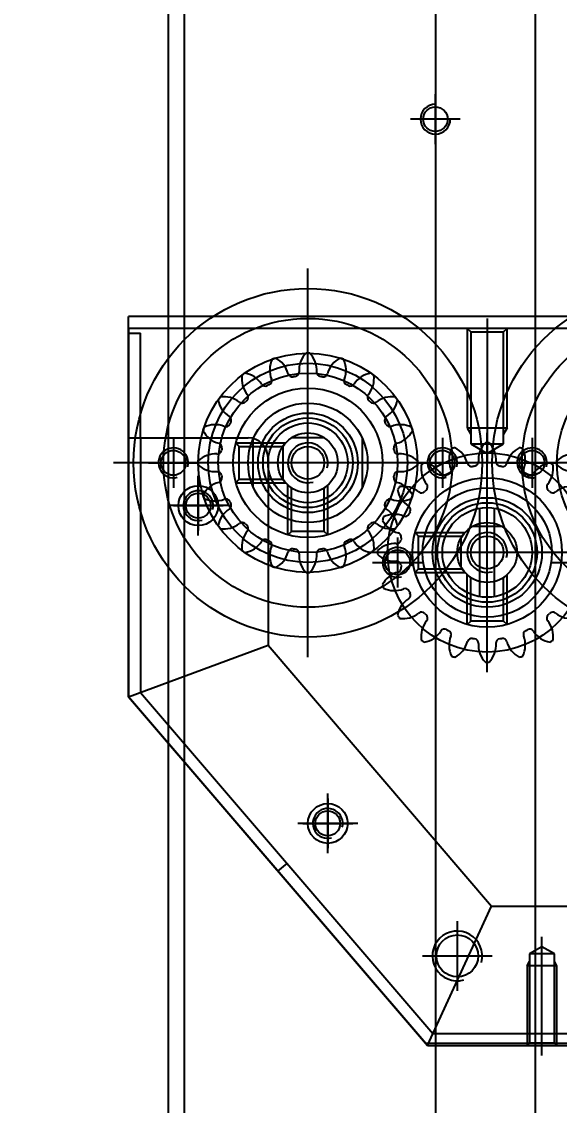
# Model space of a CAD drawing. Header units: inches. Extents: x 0 to 77285, y -118 to 40065.
# Drawn here: x 14636.9 to 14690.9, y 25616.6 to 25725.3 of the extents above; entities that cross this region are included whole.
import ezdxf

# ---------------------------------------------------------------- set-up
doc = ezdxf.new("R2010")
doc.units = ezdxf.units.IN
doc.header["$LTSCALE"] = 5
doc.header["$MEASUREMENT"] = 0
doc.layers.add('A', color=8, linetype='Continuous')
doc.styles.add('SCI', font='')
doc.styles.get('SCI').set_extended_font_data('Gulim')
doc.dimstyles.new('SCH', dxfattribs={"dimtxt": 2.5, "dimasz": 2, "dimexe": 1.25, "dimexo": 0.625, "dimtad": 1, "dimdec": 8, "dimtxsty": 'SCI', "dimcen": 2.5, "dimclrd": 4, "dimclre": 4, "dimclrt": 7, "dimadec": 8, "dimazin": 2, "dimtfac": 1, "dimtdec": 8, "dimtmove": 0, "dimatfit": 3, "dimfxl": 1, "dimarcsym": 0})

# ---------------------------------------------------------------- blocks, each defined once
blk = doc.blocks.new('A$Cc399747e')
at = {"ltscale": 5}
for p, q in [((2630.19, 1381), (2630.19, 71)), ((2631.79, 1381), (2631.79, 71)), ((2604.99, 71), (2604.99, 1111)), ((2594.99, 71), (2594.99, 1096)), ((2604.99, 563.5), (2604.99, 558.5)), ((2602.49, 561), (2607.49, 561))]:
    blk.add_line(p, q, dxfattribs=at)
for p, q in [((2594.29, 655), (2594.29, 643.08)), ((2605.79, 654), (1657.79, 654)), ((2605.79, 654), (2573.79, 654)), ((2592.79, 654), (2593.04, 653.75)), ((2592.79, 654), (2592.79, 646)), ((2595.54, 653.75), (2595.79, 654)), ((2595.79, 646), (2595.79, 654)), ((2605.79, 654), (2599.35, 640)), ((2635.79, 619), (2605.79, 654)), ((2635.79, 619), (2605.79, 654)), ((2605.24, 652.8), (2573.79, 652.8)), ((2593.04, 653.75), (2595.54, 653.75)), ((2593.04, 653.75), (2593.04, 644.8)), ((2595.54, 644.8), (2595.54, 653.75)), ((2634.59, 618.56), (2605.24, 652.8)), ((2602.79, 641.5), (2602.79, 648.5)), ((2592.79, 646), (2593.04, 645.57)), ((2592.79, 646), (2595.79, 646)), ((2595.79, 646), (2595.54, 645.57)), ((2593.04, 644.8), (2594.29, 644.08)), ((2593.04, 644.8), (2595.54, 644.8)), ((2594.29, 644.08), (2595.54, 644.8)), ((2606.29, 645), (2599.29, 645)), ((2599.35, 640), (2575.79, 640)), ((2621.79, 613.82), (2599.35, 640)), ((2620.79, 636.49), (2619.88, 635.71)), ((2615.79, 634.7), (2615.79, 628.7)), ((2615.79, 629.2), (2615.79, 634.2)), ((2612.79, 631.7), (2618.79, 631.7)), ((2618.29, 631.7), (2613.29, 631.7)), ((2635.79, 619), (2621.79, 613.82)), ((2635.79, 582), (2635.79, 619)), ((2635.79, 582.5), (2635.79, 619)), ((2634.59, 593), (2634.59, 618.56)), ((2599.79, 616.5), (2599.79, 592.5)), ((2617.79, 615), (2617.79, 576)), ((2621.79, 595), (2621.79, 613.82)), ((2597.79, 611.73), (2597.79, 606.74)), ((2597.79, 611.73), (2598.14, 611.38)), ((2599.79, 612), (2599.79, 597)), ((2601.79, 611.73), (2601.44, 611.38)), ((2601.79, 611.73), (2601.79, 606.74)), ((2598.14, 611.38), (2601.44, 611.38)), ((2598.14, 611.38), (2598.14, 607.09)), ((2601.44, 611.38), (2601.44, 607.09)), ((2599.79, 610), (2599.79, 599)), ((2599.04, 608.94), (2599.04, 600.06)), ((2600.54, 608.94), (2600.54, 600.06)), ((2617.79, 608.5), (2617.79, 582.5)), ((2617.79, 608.5), (2617.79, 582.5)), ((2598.14, 607.09), (2597.79, 606.74)), ((2598.14, 607.09), (2598.27, 607.09)), ((2601.31, 607.09), (2601.44, 607.09)), ((2601.44, 607.09), (2601.79, 606.74)), ((2608.79, 603), (2608.79, 608)), ((2617.79, 607.5), (2617.79, 583.5)), ((2607.02, 606.5), (2602.03, 606.5)), ((2602.38, 606.15), (2602.03, 606.5)), ((2602.38, 606.15), (2602.38, 606.02)), ((2606.67, 606.15), (2602.38, 606.15)), ((2607.02, 606.5), (2606.67, 606.15)), ((2606.67, 606.15), (2606.67, 602.85)), ((2593.29, 605.5), (2588.29, 605.5)), ((2602.43, 603.08), (2602.43, 605.92)), ((2611.29, 605.5), (2606.29, 605.5)), ((2587.79, 604.5), (2611.79, 604.5)), ((2592.29, 604.5), (2607.29, 604.5)), ((2594.29, 604.5), (2605.29, 604.5)), ((2602.38, 602.85), (2602.03, 602.5)), ((2602.38, 602.98), (2602.38, 602.85)), ((2606.67, 602.85), (2602.38, 602.85)), ((2607.02, 602.5), (2606.67, 602.85)), ((2615.79, 602.73), (2615.79, 597.74)), ((2615.79, 602.73), (2616.14, 602.38)), ((2619.79, 602.73), (2619.44, 602.38)), ((2619.79, 602.73), (2619.79, 597.74)), ((2628.79, 602.8), (2628.79, 596.8)), ((2601.22, 601.86), (2598.37, 601.86)), ((2607.02, 602.5), (2602.03, 602.5)), ((2616.14, 602.38), (2619.44, 602.38)), ((2616.14, 602.38), (2616.14, 598.09)), ((2619.44, 602.38), (2619.44, 598.09)), ((2628.79, 597.3), (2628.79, 602.3)), ((2625.79, 599.8), (2631.79, 599.8)), ((2631.29, 599.8), (2626.29, 599.8)), ((2595.29, 593), (2595.29, 598)), ((2604.29, 593), (2604.29, 598)), ((2612.29, 597.9), (2612.29, 593.1)), ((2616.14, 598.09), (2615.79, 597.74)), ((2616.14, 598.09), (2616.27, 598.09)), ((2619.31, 598.09), (2619.44, 598.09)), ((2619.44, 598.09), (2619.79, 597.74)), ((2625.02, 597.5), (2620.03, 597.5)), ((2620.38, 597.15), (2620.03, 597.5)), ((2623.29, 597.9), (2623.29, 593.1)), ((2625.02, 597.5), (2624.67, 597.15)), ((2631.29, 593), (2631.29, 598)), ((2620.29, 593.84), (2620.29, 597.16)), ((2620.38, 597.15), (2620.38, 597.02)), ((2624.67, 597.15), (2620.38, 597.15)), ((2624.67, 597.15), (2624.67, 593.85)), ((2562.29, 595.5), (2601.29, 595.5)), ((2568.79, 595.5), (2594.79, 595.5)), ((2568.79, 595.5), (2594.79, 595.5)), ((2569.79, 595.5), (2593.79, 595.5)), ((2597.79, 595.5), (2592.79, 595.5)), ((2598.29, 595.5), (2637.29, 595.5)), ((2599.79, 581), (2599.79, 595.55)), ((2606.79, 595.5), (2601.79, 595.5)), ((2604.79, 595.5), (2630.79, 595.5)), ((2604.79, 595.5), (2630.79, 595.5)), ((2605.79, 595.5), (2629.79, 595.5)), ((2633.79, 595.5), (2628.79, 595.5)), ((2599.79, 594.55), (2598.14, 593.6)), ((2601.44, 593.6), (2599.79, 594.55)), ((2620.38, 593.98), (2620.38, 593.85)), ((2601.44, 593.6), (2598.14, 593.6)), ((2598.14, 593.6), (2598.14, 582.35)), ((2601.44, 582.35), (2601.44, 593.6)), ((2616.13, 593), (2619.45, 593)), ((2620.38, 593.85), (2620.03, 593.5)), ((2625.02, 593.5), (2620.03, 593.5)), ((2624.67, 593.85), (2620.38, 593.85)), ((2635.79, 593), (2623.79, 593)), ((2625.02, 593.5), (2624.67, 593.85)), ((2634.59, 593), (2634.59, 582.5)), ((2597.79, 592), (2598.14, 592.61)), ((2601.79, 592), (2597.79, 592)), ((2597.79, 592), (2597.79, 582)), ((2601.79, 592), (2601.44, 592.61)), ((2601.79, 582), (2601.79, 592)), ((2598.14, 582.35), (2597.79, 582)), ((2601.44, 582.35), (2598.14, 582.35)), ((2601.79, 582), (2601.44, 582.35)), ((2635.79, 582.5), (2634.59, 582.5)), ((1627.79, 582), (2635.79, 582))]:
    blk.add_line(p, q)
at = {"ltscale": 4}
for p, q in [((2575.29, 653.8), (2605.96, 653.8)), ((2605.96, 653.8), (2635.79, 619)), ((2635.79, 619), (2635.79, 580.8)), ((1627.79, 582), (2635.79, 582)), ((1627.79, 580.8), (2635.79, 580.8))]:
    blk.add_line(p, q, dxfattribs=at)
for centre, radius in [((2602.79, 645), 2.1), ((2615.79, 631.7), 1.25), ((2599.79, 604.5), 10), ((2581.79, 595.5), 17.5), ((2617.79, 595.5), 17.5), ((2599.79, 604.5), 7.5), ((2599.79, 604.5), 6.5), ((2581.79, 595.5), 14.5), ((2599.79, 604.5), 5.5), ((2599.79, 604.5), 5), ((2617.79, 595.5), 14.5), ((2599.79, 604.5), 4.5), ((2599.79, 604.5), 4.5), ((2599.79, 604.5), 3), ((2599.79, 604.5), 3), ((2581.79, 595.5), 11), ((2599.79, 604.5), 1.65), ((2617.79, 595.5), 11), ((2608.79, 605.5), 1.25), ((2617.79, 595.5), 10), ((2617.79, 595.5), 9), ((2617.79, 595.5), 7.5), ((2617.79, 595.5), 6), ((2628.79, 599.8), 1.25), ((2617.79, 595.5), 5), ((2617.79, 595.5), 4.5), ((2617.79, 595.5), 4), ((2617.79, 595.5), 3), ((2617.79, 595.5), 3), ((2595.29, 595.5), 1.25), ((2604.29, 595.5), 1.25), ((2617.79, 595.5), 1.65), ((2631.29, 595.5), 1.25)]:
    blk.add_circle(centre, radius)
for centre in [(2615.79, 631.7), (2628.79, 599.8)]:
    blk.add_circle(centre, 2, dxfattribs=at)
at = {"ltscale": 5}
blk.add_circle((2604.99, 561), 1.23, dxfattribs=at)
for centre, radius, start, end in [((2602.79, 645), 2.5, 165, 105), ((2615.79, 631.7), 1.5, 165, 105), ((2598.46, 613.8), 2.5, 153.8655, 201.1579), ((2599.79, 604.5), 11, 108, 108.9494), ((2599.79, 604.5), 11, 107.0506, 108), ((2595.4, 612.81), 2.5, 14.8421, 62.1345), ((2601.4, 613.76), 2.5, 135.8655, 183.1579), ((2599.79, 604.5), 11, 90, 90.9494), ((2599.79, 604.5), 11, 89.0506, 90), ((2598.18, 613.76), 2.5, 356.8421, 44.1345), ((2604.19, 612.81), 2.5, 117.8655, 165.1579), ((2599.79, 604.5), 11, 72, 72.9494), ((2599.79, 604.5), 11, 71.0506, 72), ((2601.12, 613.8), 2.5, 338.8421, 26.1345), ((2598.47, 613.6), 0.442, 278.289, 3.1579), ((2601.12, 613.6), 0.442, 176.8421, 261.711), ((2595.65, 612.94), 2.5, 171.8655, 219.1579), ((2599.79, 604.5), 11, 126, 126.9494), ((2599.79, 604.5), 11, 125.0506, 126), ((2593.05, 611.04), 2.5, 32.8421, 80.1345), ((2595.72, 612.74), 0.442, 296.289, 21.1579), ((2598.24, 613.56), 0.442, 194.8421, 279.711), ((2599.79, 604.5), 8.75, 99, 99.711), ((2599.79, 604.5), 8.75, 98.289, 99), ((2599.79, 604.5), 8.75, 81, 81.711), ((2599.79, 604.5), 8.75, 80.289, 81), ((2601.34, 613.56), 0.442, 260.289, 345.1579), ((2603.86, 612.74), 0.442, 158.8421, 243.711), ((2606.54, 611.04), 2.5, 99.8655, 147.1579), ((2603.93, 612.94), 2.5, 320.8421, 8.1345), ((2599.79, 604.5), 11, 54, 54.9494), ((2599.79, 604.5), 11, 53.0506, 54), ((2595.52, 612.64), 0.442, 212.8421, 297.711), ((2599.79, 604.5), 8.75, 117, 117.711), ((2599.79, 604.5), 8.75, 116.289, 117), ((2599.79, 604.5), 8.75, 63, 63.711), ((2599.79, 604.5), 8.75, 62.289, 63), ((2604.07, 612.64), 0.442, 242.289, 327.1579), ((2591.35, 608.64), 2.5, 50.8421, 98.1345), ((2593.21, 610.92), 0.442, 230.8421, 315.711), ((2599.79, 604.5), 8.75, 135, 135.711), ((2599.79, 604.5), 8.75, 134.289, 135), ((2593.37, 611.08), 0.442, 314.289, 39.1579), ((2606.21, 611.08), 0.442, 140.8421, 225.711), ((2599.79, 604.5), 8.75, 45, 45.711), ((2599.79, 604.5), 8.75, 44.289, 45), ((2606.37, 610.92), 0.442, 224.289, 309.1579), ((2608.23, 608.64), 2.5, 81.8655, 129.1579), ((2606.33, 611.25), 2.5, 302.8421, 350.1345), ((2599.79, 604.5), 11, 36, 36.9494), ((2599.79, 604.5), 11, 35.0506, 36), ((2607.93, 608.77), 0.442, 122.8421, 207.711), ((2599.79, 604.5), 8.75, 27, 27.711), ((2599.79, 604.5), 8.75, 26.289, 27), ((2608.03, 608.57), 0.442, 206.289, 291.1579), ((2609.09, 605.83), 2.5, 63.8655, 111.1579), ((2608.1, 608.89), 2.5, 284.8421, 332.1345), ((2599.79, 604.5), 11, 18, 18.9494), ((2599.79, 604.5), 11, 17.0506, 18), ((2599.79, 604.5), 2, 165, 105), ((2608.79, 605.5), 1.5, 165, 105), ((2608.85, 606.05), 0.442, 104.8421, 189.711), ((2599.79, 604.5), 8.75, 9, 9.711), ((2617.79, 595.5), 11, 108, 108.9494), ((2617.79, 595.5), 11, 107.0506, 108), ((2613.4, 603.81), 2.5, 14.8421, 62.1345), ((2619.4, 604.76), 2.5, 135.8655, 183.1579), ((2617.79, 595.5), 11, 90, 90.9494), ((2617.79, 595.5), 11, 89.0506, 90), ((2616.18, 604.76), 2.5, 356.8421, 44.1345), ((2622.19, 603.81), 2.5, 117.8655, 165.1579), ((2617.79, 595.5), 11, 72, 72.9494), ((2617.79, 595.5), 11, 71.0506, 72), ((2599.79, 604.5), 8.75, 8.289, 9), ((2608.89, 605.83), 0.442, 188.289, 273.1579), ((2609.05, 602.89), 2.5, 45.8655, 93.1579), ((2616.46, 604.8), 2.5, 153.8655, 201.1579), ((2619.12, 604.8), 2.5, 338.8421, 26.1345), ((2609.05, 606.11), 2.5, 266.8421, 314.1345), ((2599.79, 604.5), 11, 360, 0.9494), ((2599.79, 604.5), 11, 359.0506, 0), ((2613.65, 603.94), 2.5, 171.8655, 219.1579), ((2617.79, 595.5), 11, 126, 126.9494), ((2617.79, 595.5), 11, 125.0506, 126), ((2611.05, 602.04), 2.5, 32.8421, 80.1345), ((2613.72, 603.74), 0.442, 296.289, 21.1579), ((2616.24, 604.56), 0.442, 194.8421, 279.711), ((2617.79, 595.5), 8.75, 99, 99.711), ((2617.79, 595.5), 8.75, 98.289, 99), ((2616.47, 604.6), 0.442, 278.289, 3.1579), ((2619.12, 604.6), 0.442, 176.8421, 261.711), ((2617.79, 595.5), 8.75, 81, 81.711), ((2617.79, 595.5), 8.75, 80.289, 81), ((2619.34, 604.56), 0.442, 260.289, 345.1579), ((2621.86, 603.74), 0.442, 158.8421, 243.711), ((2624.54, 602.04), 2.5, 99.8655, 147.1579), ((2621.93, 603.94), 2.5, 320.8421, 8.1345), ((2617.79, 595.5), 11, 54, 54.9494), ((2617.79, 595.5), 11, 53.0506, 54), ((2608.85, 602.95), 0.442, 170.289, 255.1579), ((2599.79, 604.5), 8.75, 350.289, 351), ((2599.79, 604.5), 8.75, 351, 351.711), ((2608.89, 603.18), 0.442, 86.8421, 171.711), ((2613.52, 603.64), 0.442, 212.8421, 297.711), ((2617.79, 595.5), 8.75, 117, 117.711), ((2617.79, 595.5), 8.75, 116.289, 117), ((2617.79, 595.5), 8.75, 63, 63.711), ((2617.79, 595.5), 8.75, 62.289, 63), ((2622.07, 603.64), 0.442, 242.289, 327.1579), ((2608.1, 600.11), 2.5, 27.8655, 75.1579), ((2617.79, 595.5), 11, 144, 144.9494), ((2611.25, 602.25), 2.5, 189.8655, 237.1579), ((2617.79, 595.5), 11, 143.0506, 144), ((2609.35, 599.64), 2.5, 50.8421, 98.1345), ((2611.21, 601.92), 0.442, 230.8421, 315.711), ((2617.79, 595.5), 8.75, 135, 135.711), ((2617.79, 595.5), 8.75, 134.289, 135), ((2611.37, 602.08), 0.442, 314.289, 39.1579), ((2624.21, 602.08), 0.442, 140.8421, 225.711), ((2617.79, 595.5), 8.75, 45, 45.711), ((2617.79, 595.5), 8.75, 44.289, 45), ((2624.37, 601.92), 0.442, 224.289, 309.1579), ((2626.23, 599.64), 2.5, 81.8655, 129.1579), ((2624.33, 602.25), 2.5, 302.8421, 350.1345), ((2617.79, 595.5), 11, 36, 36.9494), ((2617.79, 595.5), 11, 35.0506, 36), ((2599.79, 604.5), 8.75, 332.289, 333), ((2599.79, 604.5), 8.75, 333, 333.711), ((2608.03, 600.43), 0.442, 68.8421, 153.711), ((2609.09, 603.17), 2.5, 248.8421, 296.1345), ((2599.79, 604.5), 11, 341.0506, 342), ((2599.79, 604.5), 11, 342, 342.9494), ((2628.79, 599.8), 1.5, 165, 105), ((2607.93, 600.23), 0.442, 152.289, 237.1579), ((2606.33, 597.75), 2.5, 9.8655, 57.1579), ((2609.65, 599.77), 0.442, 332.289, 57.1579), ((2617.79, 595.5), 8.75, 153, 153.711), ((2617.79, 595.5), 8.75, 152.289, 153), ((2625.93, 599.77), 0.442, 122.8421, 207.711), ((2617.79, 595.5), 8.75, 27, 27.711), ((2617.79, 595.5), 8.75, 26.289, 27), ((2591.35, 600.36), 2.5, 261.8655, 309.1579), ((2593.21, 598.08), 0.442, 44.289, 129.1579), ((2599.79, 604.5), 8.75, 224.289, 225), ((2599.79, 604.5), 8.75, 315, 315.711), ((2606.37, 598.08), 0.442, 50.8421, 135.711), ((2608.23, 600.36), 2.5, 230.8421, 278.1345), ((2617.79, 595.5), 11, 162, 162.9494), ((2609.49, 599.89), 2.5, 207.8655, 255.1579), ((2617.79, 595.5), 11, 161.0506, 162), ((2608.49, 596.83), 2.5, 68.8421, 116.1345), ((2609.55, 599.57), 0.442, 248.8421, 333.711), ((2626.03, 599.57), 0.442, 206.289, 291.1579), ((2627.09, 596.83), 2.5, 63.8655, 111.1579), ((2626.1, 599.89), 2.5, 284.8421, 332.1345), ((2617.79, 595.5), 11, 18, 18.9494), ((2617.79, 595.5), 11, 17.0506, 18), ((2595.65, 596.06), 2.5, 140.8421, 188.1345), ((2599.79, 604.5), 8.75, 225, 225.711), ((2593.37, 597.92), 0.442, 320.8421, 45.711), ((2606.21, 597.92), 0.442, 134.289, 219.1579), ((2603.93, 596.06), 2.5, 351.8655, 39.1579), ((2599.79, 604.5), 8.75, 314.289, 315), ((2599.79, 604.5), 11, 323.0506, 324), ((2599.79, 604.5), 11, 324, 324.9494), ((2608.73, 597.05), 0.442, 350.289, 75.1579), ((2617.79, 595.5), 2, 165, 105), ((2626.85, 597.05), 0.442, 104.8421, 189.711), ((2591.05, 593.89), 2.5, 45.8655, 93.1579), ((2593.05, 597.96), 2.5, 279.8655, 327.1579), ((2595.29, 595.5), 1.5, 165, 105), ((2595.52, 596.36), 0.442, 62.289, 147.1579), ((2599.79, 604.5), 8.75, 242.289, 243), ((2599.79, 604.5), 8.75, 243, 243.711), ((2595.72, 596.26), 0.442, 338.8421, 63.711), ((2604.29, 595.5), 1.5, 165, 105), ((2603.86, 596.26), 0.442, 116.289, 201.1579), ((2599.79, 604.5), 8.75, 296.289, 297), ((2599.79, 604.5), 8.75, 297, 297.711), ((2604.07, 596.36), 0.442, 32.8421, 117.711), ((2606.54, 597.96), 2.5, 212.8421, 260.1345), ((2608.53, 593.89), 2.5, 86.8421, 134.1345), ((2608.7, 596.83), 0.442, 266.8421, 351.711), ((2617.79, 595.5), 8.75, 171, 171.711), ((2617.79, 595.5), 8.75, 170.289, 171), ((2617.79, 595.5), 8.75, 9, 9.711), ((2617.79, 595.5), 8.75, 8.289, 9), ((2626.89, 596.83), 0.442, 188.289, 273.1579), ((2627.05, 593.89), 2.5, 45.8655, 93.1579), ((2631.29, 595.5), 1.5, 165, 105), ((2591.05, 597.11), 2.5, 266.8421, 314.1345), ((2581.79, 595.5), 11, 360, 0.9494), ((2581.79, 595.5), 11, 359.0506, 0), ((2599.79, 604.5), 11, 233.0506, 234), ((2599.79, 604.5), 11, 234, 234.9494), ((2598.46, 595.2), 2.5, 158.8421, 206.1345), ((2595.4, 596.19), 2.5, 297.8655, 345.1579), ((2598.24, 595.44), 0.442, 80.289, 165.1579), ((2599.79, 604.5), 8.75, 260.289, 261), ((2599.79, 604.5), 8.75, 261, 261.711), ((2598.47, 595.4), 0.442, 356.8421, 81.711), ((2601.4, 595.24), 2.5, 176.8421, 224.1345), ((2598.18, 595.24), 2.5, 315.8655, 3.1579), ((2601.12, 595.4), 0.442, 98.289, 183.1579), ((2599.79, 604.5), 8.75, 278.289, 279), ((2599.79, 604.5), 8.75, 279, 279.711), ((2601.34, 595.44), 0.442, 14.8421, 99.711), ((2604.19, 596.19), 2.5, 194.8421, 242.1345), ((2601.12, 595.2), 2.5, 333.8655, 21.1579), ((2599.79, 604.5), 11, 305.0506, 306), ((2599.79, 604.5), 11, 306, 306.9494), ((2617.79, 595.5), 11, 179.0506, 180), ((2617.79, 595.5), 11, 180, 180.9494), ((2608.53, 597.11), 2.5, 225.8655, 273.1579), ((2627.05, 597.11), 2.5, 266.8421, 314.1345), ((2617.79, 595.5), 11, 360, 0.9494), ((2617.79, 595.5), 11, 359.0506, 0), ((2599.79, 604.5), 11, 251.0506, 252), ((2599.79, 604.5), 11, 252, 252.9494), ((2599.79, 604.5), 11, 287.0506, 288), ((2599.79, 604.5), 11, 288, 288.9494), ((2608.7, 594.18), 0.442, 8.289, 93.1579), ((2608.73, 593.95), 0.442, 284.8421, 9.711), ((2617.79, 595.5), 8.75, 188.289, 189), ((2617.79, 595.5), 8.75, 189, 189.711), ((2623.79, 595), 2, 180, 270), ((2626.85, 593.95), 0.442, 170.289, 255.1579), ((2617.79, 595.5), 8.75, 350.289, 351), ((2617.79, 595.5), 8.75, 351, 351.711), ((2626.89, 594.18), 0.442, 86.8421, 171.711), ((2599.79, 604.5), 11, 269.0506, 270), ((2599.79, 604.5), 11, 270, 270.9494), ((2609.49, 591.11), 2.5, 104.8421, 152.1345), ((2626.1, 591.11), 2.5, 27.8655, 75.1579), ((2617.79, 595.5), 11, 197.0506, 198), ((2617.79, 595.5), 11, 198, 198.9494), ((2608.49, 594.17), 2.5, 243.8655, 291.1579), ((2609.55, 591.43), 0.442, 26.289, 111.1579), ((2626.03, 591.43), 0.442, 68.8421, 153.711), ((2627.09, 594.17), 2.5, 248.8421, 296.1345), ((2617.79, 595.5), 11, 341.0506, 342), ((2617.79, 595.5), 11, 342, 342.9494), ((2611.25, 588.75), 2.5, 122.8421, 170.1345), ((2609.65, 591.23), 0.442, 302.8421, 27.711), ((2617.79, 595.5), 8.75, 206.289, 207), ((2617.79, 595.5), 8.75, 207, 207.711), ((2625.93, 591.23), 0.442, 152.289, 237.1579), ((2617.79, 595.5), 8.75, 332.289, 333), ((2617.79, 595.5), 8.75, 333, 333.711), ((2624.33, 588.75), 2.5, 9.8655, 57.1579), ((2617.79, 595.5), 11, 215.0506, 216), ((2617.79, 595.5), 11, 216, 216.9494), ((2609.35, 591.36), 2.5, 261.8655, 309.1579), ((2611.21, 589.08), 0.442, 44.289, 129.1579), ((2613.65, 587.06), 2.5, 140.8421, 188.1345), ((2617.79, 595.5), 8.75, 224.289, 225), ((2617.79, 595.5), 8.75, 225, 225.711), ((2611.37, 588.92), 0.442, 320.8421, 45.711), ((2624.21, 588.92), 0.442, 134.289, 219.1579), ((2621.93, 587.06), 2.5, 351.8655, 39.1579), ((2617.79, 595.5), 8.75, 314.289, 315), ((2617.79, 595.5), 8.75, 315, 315.711), ((2624.37, 589.08), 0.442, 50.8421, 135.711), ((2626.23, 591.36), 2.5, 230.8421, 278.1345), ((2617.79, 595.5), 11, 323.0506, 324), ((2617.79, 595.5), 11, 324, 324.9494), ((2611.05, 588.96), 2.5, 279.8655, 327.1579), ((2613.52, 587.36), 0.442, 62.289, 147.1579), ((2617.79, 595.5), 8.75, 242.289, 243), ((2617.79, 595.5), 8.75, 243, 243.711), ((2613.72, 587.26), 0.442, 338.8421, 63.711), ((2621.86, 587.26), 0.442, 116.289, 201.1579), ((2617.79, 595.5), 8.75, 296.289, 297), ((2617.79, 595.5), 8.75, 297, 297.711), ((2622.07, 587.36), 0.442, 32.8421, 117.711), ((2624.54, 588.96), 2.5, 212.8421, 260.1345), ((2617.79, 595.5), 11, 233.0506, 234), ((2617.79, 595.5), 11, 234, 234.9494), ((2616.46, 586.2), 2.5, 158.8421, 206.1345), ((2613.4, 587.19), 2.5, 297.8655, 345.1579), ((2616.24, 586.44), 0.442, 80.289, 165.1579), ((2617.79, 595.5), 8.75, 260.289, 261), ((2617.79, 595.5), 8.75, 261, 261.711), ((2616.47, 586.4), 0.442, 356.8421, 81.711), ((2619.4, 586.24), 2.5, 176.8421, 224.1345), ((2616.18, 586.24), 2.5, 315.8655, 3.1579), ((2619.12, 586.4), 0.442, 98.289, 183.1579), ((2617.79, 595.5), 8.75, 278.289, 279), ((2617.79, 595.5), 8.75, 279, 279.711), ((2619.34, 586.44), 0.442, 14.8421, 99.711), ((2622.19, 587.19), 2.5, 194.8421, 242.1345), ((2619.12, 586.2), 2.5, 333.8655, 21.1579), ((2617.79, 595.5), 11, 305.0506, 306), ((2617.79, 595.5), 11, 306, 306.9494), ((2617.79, 595.5), 11, 251.0506, 252), ((2617.79, 595.5), 11, 252, 252.9494), ((2617.79, 595.5), 11, 269.0506, 270), ((2617.79, 595.5), 11, 270, 270.9494), ((2617.79, 595.5), 11, 287.0506, 288), ((2617.79, 595.5), 11, 288, 288.9494)]:
    blk.add_arc(centre, radius, start, end)
blk.add_arc((2604.99, 561), 1.5, 270, 180, dxfattribs=at)
blk = doc.blocks.new('*D366')
at = {"color": 4, "lineweight": -2, "transparency": 16777216}
for p, q in [((12554.65, 23925.55), (12554.65, 28076.14)), ((17979.65, 23925.05), (17979.65, 28076.14)), ((12714.65, 27976.14), (17819.65, 27976.14))]:
    blk.add_line(p, q, dxfattribs=at)
at = {"color": 4, "transparency": 16777216}
for points in [[(12714.65, 28002.81), (12714.65, 27949.48), (12554.65, 27976.14)], [(17819.65, 28002.81), (17819.65, 27949.48), (17979.65, 27976.14)]]:
    blk.add_solid(points, dxfattribs=at)
at = {"layer": 'Defpoints', "color": 0, "transparency": 16777216}
for p in [(17979.65, 27976.14), (12554.65, 23875.55), (17979.65, 23875.05)]:
    blk.add_point(p, dxfattribs=at)
at = {"color": 7, "transparency": 16777216, "insert": (15267.15, 28128.81), "char_height": 200, "attachment_point": 5, "style": 'SCI'}
blk.add_mtext('5425', dxfattribs=at)
blk = doc.blocks.new('*D367')
at = {"color": 4, "lineweight": -2, "transparency": 16777216}
for p, q in [((12554.65, 23925.55), (12554.65, 29140.68)), ((21064.65, 23433.05), (21064.65, 29140.68)), ((12714.65, 29040.68), (20904.65, 29040.68))]:
    blk.add_line(p, q, dxfattribs=at)
at = {"color": 4, "transparency": 16777216}
for points in [[(12714.65, 29067.34), (12714.65, 29014.01), (12554.65, 29040.68)], [(20904.65, 29067.34), (20904.65, 29014.01), (21064.65, 29040.68)]]:
    blk.add_solid(points, dxfattribs=at)
at = {"layer": 'Defpoints', "color": 0, "transparency": 16777216}
for p in [(21064.65, 29040.68), (12554.65, 23875.55), (21064.65, 23383.05)]:
    blk.add_point(p, dxfattribs=at)
at = {"color": 7, "transparency": 16777216, "insert": (16809.65, 29193.47), "char_height": 200, "attachment_point": 5, "style": 'SCI'}
blk.add_mtext('8510', dxfattribs=at)
blk = doc.blocks.new('*D374')
at = {"color": 4, "lineweight": -2, "transparency": 16777216}
for p, q in [((12554.65, 23925.55), (12554.65, 30215.88)), ((37924.65, 23433.05), (37924.65, 30215.88)), ((12714.65, 30115.88), (37764.65, 30115.88))]:
    blk.add_line(p, q, dxfattribs=at)
at = {"color": 4, "transparency": 16777216}
for points in [[(12714.65, 30142.54), (12714.65, 30089.21), (12554.65, 30115.88)], [(37764.65, 30142.54), (37764.65, 30089.21), (37924.65, 30115.88)]]:
    blk.add_solid(points, dxfattribs=at)
at = {"layer": 'Defpoints', "color": 0, "transparency": 16777216}
for p in [(37924.65, 30115.88), (12554.65, 23875.55), (37924.65, 23383.05)]:
    blk.add_point(p, dxfattribs=at)
at = {"color": 7, "transparency": 16777216, "insert": (25239.65, 30268.54), "char_height": 200, "attachment_point": 5, "style": 'SCI'}
blk.add_mtext('25370', dxfattribs=at)

msp = doc.modelspace()

# ---------------------------------------------------------------- block references
at = {"layer": 'A', "rotation": 180}
msp.add_blockref('A$Cc399747e', (17283.44187244, 26276.55060516), dxfattribs=at)

# ---------------------------------------------------------------- dimensions: what is measured, and where the dimension line sits
for base, p2, picture, middle in [((37924.649780898, 30115.8761734788), (37924.649780898, 23383.0504762948), '*D374', (25239.649780898, 30268.5392893244)), ((21064.649780898, 29040.6754827387), (21064.649780898, 23383.0504762948), '*D367', (16809.649780898, 29193.4717543765)), ((17979.649780898, 27976.1433020648), (17979.649780898, 23875.0504762948), '*D366', (15267.149780898, 28128.8064179103))]:
    dim = msp.add_linear_dim(base=base, p1=(12554.649780898, 23875.5504762968), p2=p2, dimstyle='SCH', override={"dimscale": 80})
    dim.commit()
    dim.dimension.update_dxf_attribs({"geometry": picture, "text_midpoint": middle})

doc.saveas('drawing.dxf')
